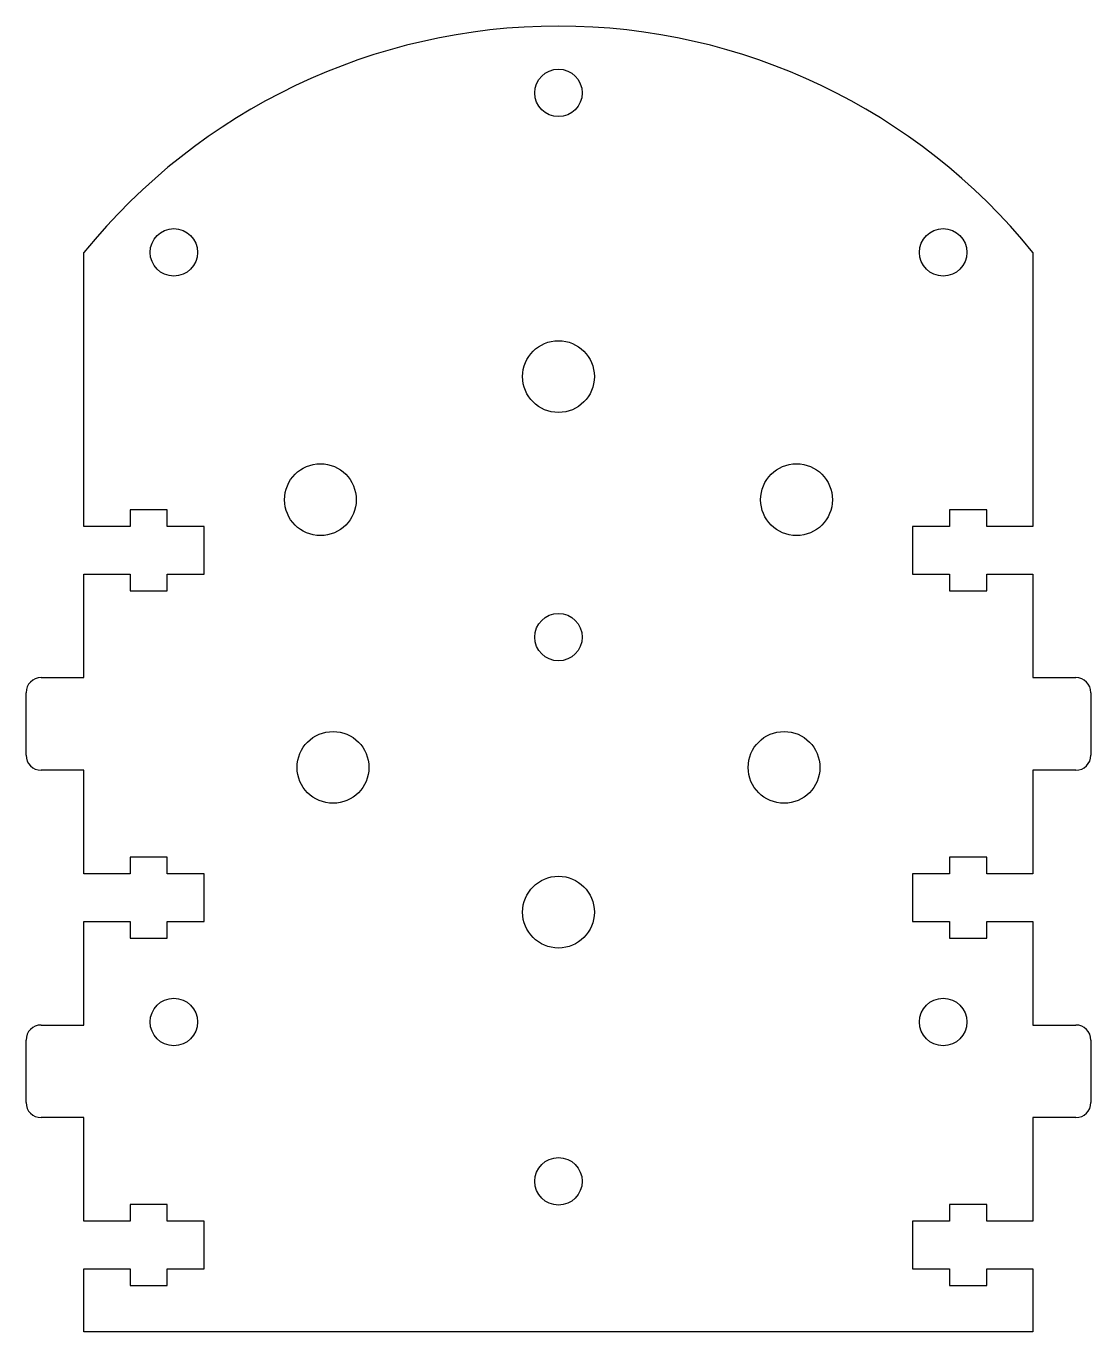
# Model space of a CAD drawing. Header units: millimetres. Extents: x -31 to 61, y -62 to 51.
import ezdxf

# ---------------------------------------------------------------- set-up
doc = ezdxf.new("R2010")
doc.units = ezdxf.units.MM

msp = doc.modelspace()

# ---------------------------------------------------------------- linework, layer by layer
at = {"color": 7, "linetype": 'Continuous', "lineweight": 25}
for p, q in [((-26.04, 8.05), (-26.04, 31.72)), ((55.96, 31.72), (55.96, 8.05)), ((-18.84, 9.5), (-22.04, 9.5)), ((-22.04, 9.5), (-22.04, 8.05)), ((-18.84, 8.05), (-18.84, 9.5)), ((51.96, 9.5), (48.76, 9.5)), ((48.76, 9.5), (48.76, 8.05)), ((51.96, 8.05), (51.96, 9.5)), ((-22.04, 8.05), (-26.04, 8.05)), ((-15.64, 8.05), (-18.84, 8.05)), ((-15.64, 3.95), (-15.64, 8.05)), ((48.76, 8.05), (45.56, 8.05)), ((45.56, 8.05), (45.56, 3.95)), ((55.96, 8.05), (51.96, 8.05)), ((-26.04, -5), (-26.04, 3.95)), ((-26.04, 3.95), (-22.04, 3.95)), ((-22.04, 3.95), (-22.04, 2.5)), ((-18.84, 2.5), (-18.84, 3.95)), ((-18.84, 3.95), (-15.64, 3.95)), ((45.56, 3.95), (48.76, 3.95)), ((48.76, 3.95), (48.76, 2.5)), ((51.96, 2.5), (51.96, 3.95)), ((51.96, 3.95), (55.96, 3.95)), ((55.96, 3.95), (55.96, -5)), ((-22.04, 2.5), (-18.84, 2.5)), ((48.76, 2.5), (51.96, 2.5)), ((-29.74, -5), (-26.04, -5)), ((55.96, -5), (59.66, -5)), ((-31.04, -11.7), (-31.04, -6.3)), ((60.96, -6.3), (60.96, -11.7)), ((-26.04, -13), (-29.74, -13)), ((-26.04, -21.95), (-26.04, -13)), ((59.66, -13), (55.96, -13)), ((55.96, -13), (55.96, -21.95)), ((-18.84, -20.5), (-22.04, -20.5)), ((-22.04, -20.5), (-22.04, -21.95)), ((-18.84, -21.95), (-18.84, -20.5)), ((51.96, -20.5), (48.76, -20.5)), ((48.76, -20.5), (48.76, -21.95)), ((51.96, -21.95), (51.96, -20.5)), ((-22.04, -21.95), (-26.04, -21.95)), ((-15.64, -21.95), (-18.84, -21.95)), ((-15.64, -26.05), (-15.64, -21.95)), ((48.76, -21.95), (45.56, -21.95)), ((45.56, -21.95), (45.56, -26.05)), ((55.96, -21.95), (51.96, -21.95)), ((-26.04, -35), (-26.04, -26.05)), ((-26.04, -26.05), (-22.04, -26.05)), ((-22.04, -26.05), (-22.04, -27.5)), ((-18.84, -27.5), (-18.84, -26.05)), ((-18.84, -26.05), (-15.64, -26.05)), ((45.56, -26.05), (48.76, -26.05)), ((48.76, -26.05), (48.76, -27.5)), ((51.96, -27.5), (51.96, -26.05)), ((51.96, -26.05), (55.96, -26.05)), ((55.96, -26.05), (55.96, -35)), ((-22.04, -27.5), (-18.84, -27.5)), ((48.76, -27.5), (51.96, -27.5)), ((-29.74, -35), (-26.04, -35)), ((55.96, -35), (59.66, -35)), ((-31.04, -41.7), (-31.04, -36.3)), ((60.96, -36.3), (60.96, -41.7)), ((-26.04, -43), (-29.74, -43)), ((-26.04, -51.95), (-26.04, -43)), ((59.66, -43), (55.96, -43)), ((55.96, -43), (55.96, -51.95)), ((-18.84, -50.5), (-22.04, -50.5)), ((-22.04, -50.5), (-22.04, -51.95)), ((-18.84, -51.95), (-18.84, -50.5)), ((51.96, -50.5), (48.76, -50.5)), ((48.76, -50.5), (48.76, -51.95)), ((51.96, -51.95), (51.96, -50.5)), ((-22.04, -51.95), (-26.04, -51.95)), ((-15.64, -51.95), (-18.84, -51.95)), ((-15.64, -56.05), (-15.64, -51.95)), ((48.76, -51.95), (45.56, -51.95)), ((45.56, -51.95), (45.56, -56.05)), ((55.96, -51.95), (51.96, -51.95)), ((-26.04, -61.5), (-26.04, -56.05)), ((-26.04, -56.05), (-22.04, -56.05)), ((-22.04, -56.05), (-22.04, -57.5)), ((-18.84, -57.5), (-18.84, -56.05)), ((-18.84, -56.05), (-15.64, -56.05)), ((45.56, -56.05), (48.76, -56.05)), ((48.76, -56.05), (48.76, -57.5)), ((51.96, -57.5), (51.96, -56.05)), ((51.96, -56.05), (55.96, -56.05)), ((55.96, -56.05), (55.96, -61.5)), ((-22.04, -57.5), (-18.84, -57.5)), ((48.76, -57.5), (51.96, -57.5)), ((55.96, -61.5), (-26.04, -61.5))]:
    msp.add_line(p, q, dxfattribs=at)
for centre, radius in [((14.96, 45.5), 2.05), ((-18.27, 31.73), 2.05), ((48.2, 31.73), 2.05), ((14.96, 21), 3.1), ((-5.61, 10.37), 3.1), ((35.53, 10.37), 3.1), ((14.96, -1.5), 2.05), ((-4.52, -12.75), 3.1), ((34.45, -12.75), 3.1), ((14.96, -25.25), 3.1), ((-18.27, -34.74), 2.05), ((48.2, -34.74), 2.05), ((14.96, -48.5), 2.05)]:
    msp.add_circle(centre, radius, dxfattribs=at)
for centre, radius, start, end in [((14.96, -1.5), 52.77, 39.0214, 140.9786), ((-29.74, -6.3), 1.3, 90, 180), ((59.66, -6.3), 1.3, 0, 90), ((-29.74, -11.7), 1.3, 180, 270), ((59.66, -11.7), 1.3, 270, 0), ((-29.74, -36.3), 1.3, 90, 180), ((59.66, -36.3), 1.3, 0, 90), ((-29.74, -41.7), 1.3, 180, 270), ((59.66, -41.7), 1.3, 270, 0)]:
    msp.add_arc(centre, radius, start, end, dxfattribs=at)

doc.saveas('drawing.dxf')
